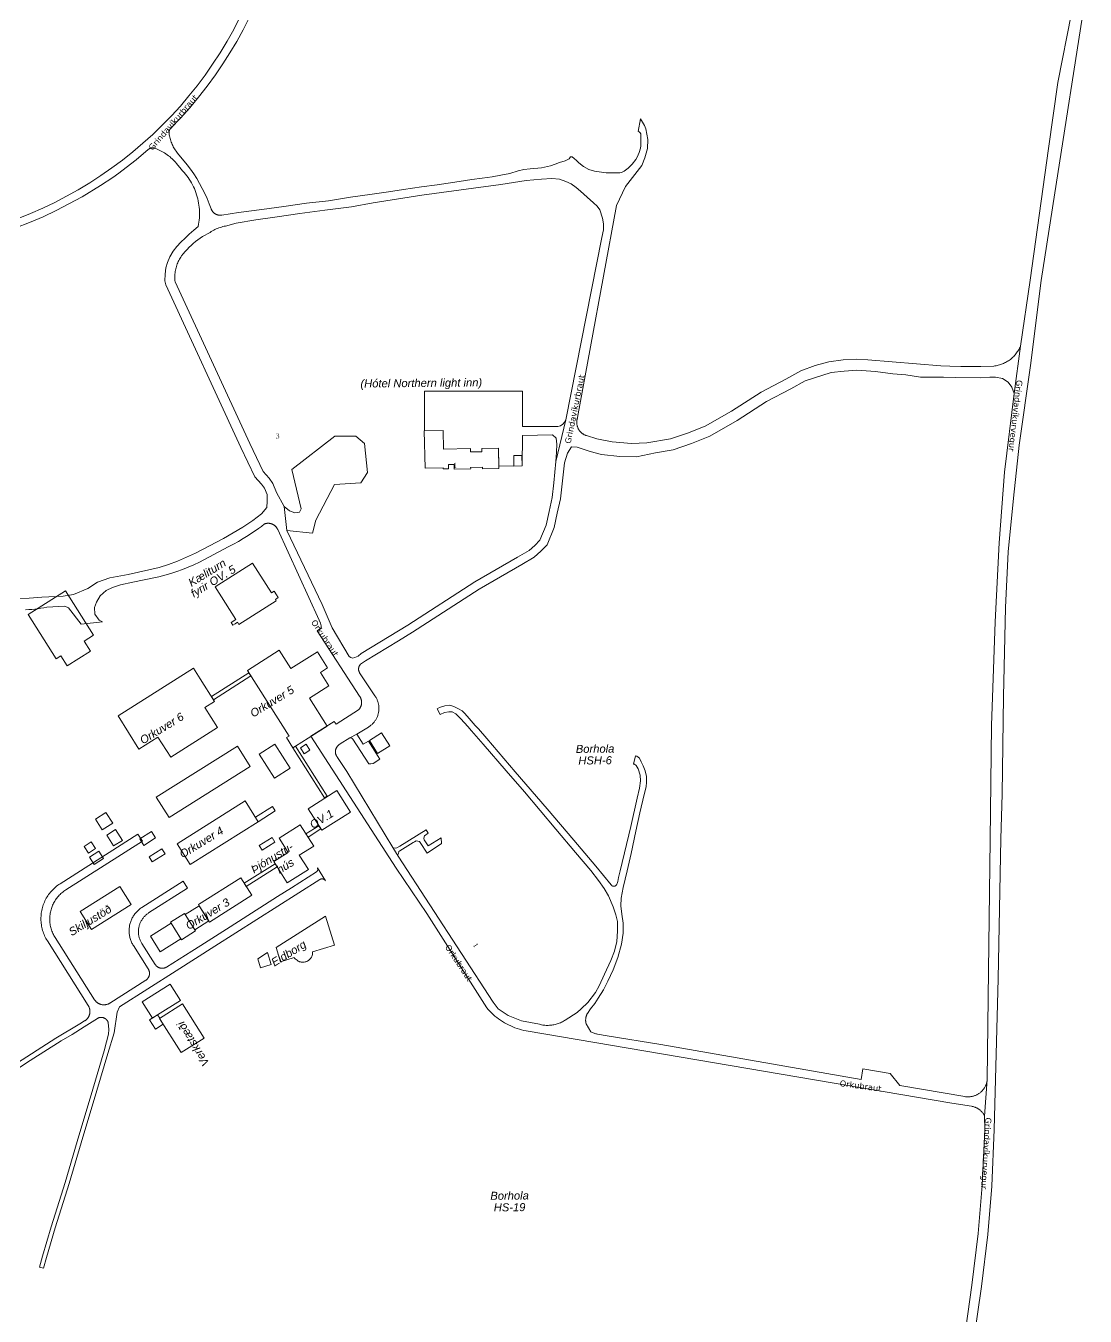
# Model space of a CAD drawing. Header units: metres. Extents: x 328903 to 333883, y 373406 to 381110.
# Drawn here: x 331215 to 331983, y 379240 to 380175 of the extents above; entities that cross this region are included whole.
import ezdxf

# ---------------------------------------------------------------- set-up
doc = ezdxf.new("R2010")
doc.units = ezdxf.units.M
doc.header["$MEASUREMENT"] = 0
for name, color, linetype in [('Byggingar', 7, 'Continuous'), ('Bílastæði', 7, 'Continuous'), ('Götuheiti', 7, 'Continuous'), ('Götur', 7, 'Continuous'), ('Húsnúmer', 7, 'Continuous'), ('Texti', 7, 'Continuous')]:
    doc.layers.add(name, color=color, linetype=linetype)
doc.styles.get("Standard").update_dxf_attribs({"font": 'arial.ttf'})

msp = doc.modelspace()

# ---------------------------------------------------------------- linework, layer by layer
at = {"layer": 'Byggingar', "color": 17, "linetype": 'Continuous', "lineweight": 0, "ltscale": 3.31832, "true_color": 0x943c39, "flags": 128}
for points in [[(331557.233, 379868.607), (331545.277, 379868.332), (331545.323, 379866.022), (331536.975, 379865.828), (331536.916, 379868.377), (331517.482, 379867.946), (331517.178, 379881.493), (331503.521, 379881.188), (331504.119, 379854.085), (331517.265, 379854.384), (331517.285, 379853.574), (331521.154, 379853.658), (331521.09, 379856.627), (331525.159, 379856.724), (331525.237, 379853.355), (331537.154, 379853.62), (331537.122, 379854.639), (331545.64, 379854.796), (331545.663, 379853.686), (331557.56, 379853.951), (331557.233, 379868.607)], [(331574.294, 379863.271), (331568.295, 379863.203), (331568.38, 379855.644), (331574.37, 379855.702), (331574.294, 379863.271)], [(331396.375, 379762.308), (331396.376, 379762.308), (331394.696, 379764.962), (331392.668, 379763.679), (331379.062, 379785.185), (331351.937, 379768.025), (331366.907, 379744.364), (331363.526, 379742.225), (331364.702, 379740.366), (331366.356, 379741.413), (331366.307, 379741.383), (331368.083, 379742.506), (331369.098, 379740.9), (331396.223, 379758.06), (331395.608, 379759.032), (331397.636, 379760.315), (331396.376, 379762.308), (331396.375, 379762.308)], [(331243.486, 379765.26), (331216.442, 379748.153), (331236.757, 379716.039), (331239.968, 379718.07), (331244.593, 379710.76), (331261.495, 379721.452), (331256.87, 379728.762), (331263.8, 379733.146), (331243.486, 379765.26)], [(331434.376, 379696.345), (331428.204, 379706.105), (331433.442, 379709.418), (331426.065, 379721.081), (331406.714, 379708.84), (331398.317, 379722.113), (331375.332, 379707.574), (331405.467, 379659.934), (331403.718, 379658.829), (331408.328, 379651.54), (331410.188, 379652.716), (331433.062, 379667.186), (331420.265, 379687.418), (331434.376, 379696.345)], [(331319.667, 379644.596), (331353.683, 379666.114), (331344.434, 379680.734), (331351.385, 379685.131), (331341.041, 379701.484), (331336.203, 379709.132), (331281.524, 379674.544), (331296.707, 379650.543), (331310.419, 379659.217), (331319.667, 379644.596)], [(331377.881, 379703.543), (331376.395, 379705.893), (331349.153, 379688.66), (331350.639, 379686.31), (331377.881, 379703.543)], [(331472.537, 379662.259), (331463.73, 379656.72), (331469.606, 379647.366), (331478.423, 379652.906), (331472.537, 379662.259)], [(331377.393, 379638.03), (331368.126, 379652.765), (331309.207, 379615.717), (331318.475, 379600.982), (331377.393, 379638.03)], [(331395.255, 379654.091), (331383.93, 379646.927), (331394.932, 379629.535), (331406.257, 379636.698), (331395.255, 379654.091)], [(331410.188, 379652.716), (331408.328, 379651.54), (331431.241, 379615.318), (331433.101, 379616.494), (331410.188, 379652.716)], [(331417.904, 379654.03), (331413.679, 379651.357), (331416.352, 379647.131), (331420.577, 379649.804), (331417.904, 379654.03)], [(331440.212, 379620.453), (331419.381, 379607.357), (331429.228, 379591.699), (331450.049, 379604.795), (331440.212, 379620.453)], [(331440.212, 379620.453), (331419.381, 379607.357), (331429.228, 379591.699), (331450.049, 379604.795), (331440.212, 379620.453)], [(331272.753, 379604.646), (331265.148, 379599.836), (331270.066, 379592.061), (331277.671, 379596.872), (331272.753, 379604.646)], [(331324.341, 379581.879), (331333.822, 379566.817), (331383.209, 379597.867), (331373.738, 379612.939), (331324.341, 379581.879)], [(331383.209, 379597.867), (331373.738, 379612.939), (331324.341, 379581.879), (331333.822, 379566.817), (331383.209, 379597.867)], [(331395.519, 379605.726), (331393.513, 379608.914), (331381.15, 379601.143), (331383.154, 379597.954), (331395.519, 379605.726)], [(331423.328, 379580.282), (331413.643, 379595.682), (331398.233, 379585.997), (331404.781, 379575.582), (331394.366, 379569.044), (331404.061, 379553.634), (331419.46, 379563.319), (331412.912, 379573.734), (331423.328, 379580.282)], [(331284.681, 379584.387), (331279.71, 379592.246), (331273.372, 379588.237), (331278.343, 379580.378), (331284.681, 379584.387)], [(331279.71, 379592.246), (331273.372, 379588.237), (331278.343, 379580.378), (331284.681, 379584.387), (331279.71, 379592.246)], [(331308.781, 379586.151), (331305.799, 379590.898), (331297.25, 379585.521), (331300.234, 379580.775), (331308.781, 379586.151)], [(331395.275, 379583.194), (331393.147, 379586.58), (331383.833, 379580.724), (331385.962, 379577.338), (331395.275, 379583.194)], [(331428.609, 379592.683), (331427.118, 379595.054), (331417.739, 379589.17), (331419.232, 379586.795), (331428.609, 379592.683)], [(331260.192, 379575.23), (331265.214, 379578.396), (331262.138, 379583.275), (331257.078, 379579.903), (331260.192, 379575.23)], [(331262.138, 379583.275), (331257.078, 379579.903), (331260.192, 379575.23), (331265.214, 379578.396), (331262.138, 379583.275)], [(331264.236, 379567.027), (331270.952, 379571.253), (331267.633, 379576.529), (331260.903, 379572.153), (331264.236, 379567.027)], [(331270.952, 379571.253), (331267.633, 379576.529), (331260.903, 379572.153), (331264.236, 379567.027), (331270.952, 379571.253)], [(331303.979, 379572.378), (331306.261, 379568.744), (331315.574, 379574.6), (331313.293, 379578.234), (331303.979, 379572.378)], [(331315.574, 379574.6), (331313.293, 379578.234), (331303.979, 379572.378), (331306.261, 379568.744), (331315.574, 379574.6)], [(331396.816, 379565.149), (331395.329, 379567.512), (331372.982, 379553.461), (331374.468, 379551.095), (331396.816, 379565.149)], [(331290.929, 379538.051), (331282.75, 379550.982), (331254.101, 379532.859), (331262.28, 379519.929), (331290.929, 379538.051)], [(331290.929, 379538.051), (331282.75, 379550.982), (331254.101, 379532.859), (331262.28, 379519.929), (331290.929, 379538.051)], [(331378.554, 379544.595), (331370.61, 379557.234), (331339.81, 379537.875), (331340.35, 379537.021), (331340.348, 379537.02), (331347.17, 379526.169), (331347.799, 379525.179), (331378.554, 379544.595)], [(331330.174, 379530.626), (331330.173, 379530.626), (331329.643, 379531.47), (331319.486, 379525.085), (331319.914, 379524.41), (331319.911, 379524.408), (331327.47, 379512.386), (331337.627, 379518.771), (331330.174, 379530.626)], [(331340.348, 379537.02), (331330.174, 379530.626), (331337.097, 379519.614), (331347.264, 379526.019), (331340.348, 379537.02)], [(331319.911, 379524.408), (331304.931, 379514.99), (331312.059, 379503.641), (331327.045, 379513.062), (331319.911, 379524.408)], [(331431.974, 379529.491), (331396.041, 379506.904), (331399.27, 379496.421), (331409.115, 379499.452), (331409.516, 379499.039), (331409.892, 379498.671), (331410.551, 379498.083), (331411.352, 379497.488), (331411.831, 379497.161), (331412.2, 379496.947), (331412.789, 379496.664), (331413.169, 379496.515), (331413.821, 379496.318), (331414.372, 379496.203), (331414.763, 379496.149), (331415.423, 379496.108), (331416.323, 379496.153), (331417.169, 379496.304), (331417.62, 379496.429), (331418.267, 379496.667), (331419.057, 379497.065), (331419.475, 379497.33), (331420.107, 379497.817), (331420.556, 379498.242), (331421.115, 379498.899), (331421.681, 379499.781), (331422.116, 379500.76), (331422.41, 379501.863), (331422.517, 379502.849), (331422.508, 379503.584), (331438.452, 379508.505), (331431.974, 379529.491)], [(331384.871, 379491.977), (331392.583, 379494.355), (331389.905, 379503.054), (331382.825, 379498.604), (331384.871, 379491.977)], [(331389.905, 379503.054), (331382.825, 379498.604), (331384.871, 379491.977), (331392.583, 379494.355), (331389.905, 379503.054)], [(331326.769, 379468.418), (331319.316, 379480.271), (331299, 379467.493), (331306.453, 379455.649), (331310.215, 379458.014), (331310.215, 379458.014), (331326.769, 379468.418)], [(331328.358, 379465.876), (331311.647, 379455.367), (331327.188, 379430.652), (331343.902, 379441.16), (331328.358, 379465.876)], [(331311.647, 379455.367), (331311.816, 379455.479), (331310.215, 379458.014), (331304.329, 379454.314), (331308.586, 379447.542), (331314.305, 379451.137), (331311.647, 379455.367)]]:
    msp.add_lwpolyline(points, close=True, dxfattribs=at)
at = {"layer": 'Bílastæði', "color": 9, "lineweight": 0, "ltscale": 3.31832, "true_color": 0xbdbdbd, "flags": 128}
msp.add_lwpolyline([(331574.711, 379909.776), (331503.638, 379909.776), (331503.638, 379885.22), (331503.728, 379881.192), (331517.178, 379881.489), (331517.482, 379867.946), (331536.916, 379868.396), (331536.975, 379865.828), (331545.323, 379865.995), (331545.27, 379868.332), (331557.234, 379868.598), (331557.525, 379855.495), (331574.369, 379855.758), (331574.58, 379877.774), (331596.403, 379878.119), (331599.086, 379875.749), (331599.693, 379871.492), (331599.279, 379865.75), (331598.756, 379859.002), (331606.107, 379889.096, -0.2650008), (331600.301, 379884.181), (331574.711, 379884.181), (331574.711, 379909.776)], format="xyb", close=True, dxfattribs=at)
for points in [[(331460.221, 379871.969), (331453.768, 379877.197), (331438.594, 379877.197), (331407.387, 379853.133), (331414.371, 379824.564), (331412.951, 379822.165), (331409.678, 379821.62), (331405.858, 379823.147), (331401.929, 379826.309), (331403.933, 379809.021), (331422.424, 379806.949), (331424.814, 379816.479), (331438.419, 379842.344), (331457.606, 379843.39), (331462.314, 379850.883), (331460.221, 379871.969)], [(331463.054, 379656.302), (331459.197, 379654.061), (331454.623, 379661.404), (331449.473, 379658.713), (331450.334, 379658.767), (331451.086, 379658.552), (331451.764, 379657.753), (331463.253, 379639.958), (331464.719, 379639.958), (331466.349, 379639.984), (331471.351, 379643.193), (331470.03, 379645.251), (331463.054, 379656.302)], [(331497.658, 379583.952), (331498.763, 379583.891), (331500.029, 379583.484), (331500.601, 379582.958), (331505.698, 379575.242), (331516.026, 379582.063), (331515.628, 379586.262), (331506.264, 379580.436), (331503.382, 379584.888), (331503.152, 379585.732), (331503.344, 379586.922), (331503.652, 379587.689), (331506.211, 379589.677), (331504.765, 379592.026), (331485.667, 379580.272), (331483.708, 379579.005), (331482.458, 379578.807), (331481.134, 379578.967), (331480.618, 379579.206), (331484.523, 379572.87), (331484.242, 379573.983), (331484.871, 379575.007), (331484.969, 379576.369), (331485.853, 379576.922), (331495.398, 379582.897), (331496.353, 379583.443), (331497.658, 379583.952)]]:
    msp.add_lwpolyline(points, close=True, dxfattribs=at)
at = {"layer": 'Götur', "color": 8, "lineweight": 0, "ltscale": 3.31832, "true_color": 0x707070, "flags": 128}
for points in [[(331982.589, 380234.329), (331962.814, 380133.553), (331955.979, 380085.742), (331942.618, 379990.265), (331935.683, 379942.586), (331931.063, 379908.08), (331924.182, 379851.196), (331920.192, 379800.064), (331917.364, 379742.83), (331914.619, 379667.666), (331913.706, 379584.89), (331912.514, 379489.928), (331911.604, 379411.104), (331909.666, 379384.694), (331909.865, 379374.879), (331907.943, 379334.348), (331904.971, 379299.628), (331900.508, 379262.052), (331894.534, 379220.642)], [(331369.868, 380180.745), (331365.343, 380171.998), (331360.532, 380163.406), (331355.438, 380154.979), (331350.067, 380146.724), (331344.588, 380138.878), (331338.858, 380131.212), (331332.884, 380123.735), (331326.672, 380116.454), (331320.229, 380109.378), (331313.561, 380102.512), (331306.676, 380095.865), (331299.58, 380089.444), (331292.28, 380083.254), (331284.785, 380077.303), (331277.102, 380071.596), (331269.143, 380066.076), (331261.008, 380060.818), (331252.706, 380055.829), (331244.245, 380051.112), (331235.635, 380046.675), (331226.885, 380042.52), (331218.005, 380038.653), (331209.002, 380035.078)], [(331214.552, 379751.557), (331216.769, 379751.601), (331218.983, 379751.72), (331221.191, 379751.915), (331223.392, 379752.186), (331225.582, 379752.532), (331227.759, 379752.954), (331229.92, 379753.45), (331242.849, 379754.139), (331245.701, 379753.007), (331254.906, 379740.992), (331270.264, 379742.69), (331267.76, 379744.062), (331264.642, 379748.39), (331264.527, 379753.122), (331265.796, 379756.988), (331268.642, 379761.629), (331272.974, 379765.438), (331277.593, 379767.63), (331283.416, 379769.543), (331292.263, 379771.47), (331300.518, 379773.269), (331311.136, 379775.376), (331315.476, 379776.498), (331319.778, 379777.756), (331324.039, 379779.149), (331328.254, 379780.676), (331332.418, 379782.336), (331336.528, 379784.126), (331340.58, 379786.044), (331361.411, 379796.98), (331365.096, 379798.911), (331368.721, 379800.953), (331372.282, 379803.105), (331375.776, 379805.363), (331383.396, 379810.379), (331384.122, 379810.865), (331384.833, 379811.373), (331385.529, 379811.902), (331386.209, 379812.451), (331386.873, 379813.02), (331387.519, 379813.608), (331387.762, 379813.702), (331388.007, 379813.787), (331388.256, 379813.864), (331388.508, 379813.932), (331388.761, 379813.992), (331389.016, 379814.042), (331389.274, 379814.084), (331389.532, 379814.117), (331389.791, 379814.14), (331390.051, 379814.155), (331390.311, 379814.16), (331390.572, 379814.157), (331390.832, 379814.144), (331391.091, 379814.123), (331391.35, 379814.092), (331391.607, 379814.053), (331391.863, 379814.004), (331392.117, 379813.947), (331392.369, 379813.881), (331392.618, 379813.806), (331392.865, 379813.723), (331393.108, 379813.631), (331393.349, 379813.53), (331393.585, 379813.422), (331393.818, 379813.305), (331394.046, 379813.18), (331394.27, 379813.047), (331394.49, 379812.907), (331394.704, 379812.759), (331394.913, 379812.604), (331395.116, 379812.441), (331395.314, 379812.272), (331395.506, 379812.096), (331395.691, 379811.913), (331395.87, 379811.724), (331396.043, 379811.529), (331396.208, 379811.328), (331396.366, 379811.121), (331396.517, 379810.909), (331396.661, 379810.692), (331396.797, 379810.47), (331396.925, 379810.243), (331397.045, 379810.012), (331397.158, 379809.777), (331397.261, 379809.538), (331427.375, 379744.036), (331428.185, 379741.831), (331428.701, 379739.772), (331428.701, 379738.375), (331427.668, 379737.313), (331425.903, 379736.169), (331456.469, 379688.972), (331456.627, 379688.766), (331456.777, 379688.555), (331456.92, 379688.338), (331457.056, 379688.117), (331457.184, 379687.891), (331457.304, 379687.661), (331457.416, 379687.427), (331457.52, 379687.189), (331457.615, 379686.947), (331457.702, 379686.703), (331457.781, 379686.455), (331457.85, 379686.205), (331457.911, 379685.953), (331457.964, 379685.699), (331458.007, 379685.443), (331458.042, 379685.186), (331458.067, 379684.927), (331458.084, 379684.668), (331458.092, 379684.409), (331458.09, 379684.149), (331458.08, 379683.89), (331458.06, 379683.631), (331458.032, 379683.373), (331457.995, 379683.116), (331457.949, 379682.861), (331457.894, 379682.607), (331457.83, 379682.356), (331457.757, 379682.106), (331457.676, 379681.86), (331457.587, 379681.616), (331457.489, 379681.376), (331457.382, 379681.139), (331457.268, 379680.906), (331457.145, 379680.677), (331457.015, 379680.453), (331456.877, 379680.233), (331456.732, 379680.018), (331456.579, 379679.808), (331456.418, 379679.604), (331456.251, 379679.405), (331456.077, 379679.213), (331455.897, 379679.026), (331439.559, 379668.532), (331438.257, 379670.571), (331421.385, 379659.799), (331483.1, 379564.187), (331505.458, 379531.395), (331548.816, 379463.115), (331549.917, 379461.834), (331551.061, 379460.592), (331552.249, 379459.391), (331553.477, 379458.232), (331554.746, 379457.117), (331556.052, 379456.047), (331557.396, 379455.023), (331558.774, 379454.046), (331560.185, 379453.119), (331561.628, 379452.241), (331563.101, 379451.415), (331564.602, 379450.64), (331566.129, 379449.919), (331567.68, 379449.251), (331569.254, 379448.638), (331570.848, 379448.08), (331572.461, 379447.579), (331574.091, 379447.134), (331575.734, 379446.746), (331577.391, 379446.416), (331885.813, 379394.05), (331900.183, 379391.749), (331900.615, 379391.672), (331901.044, 379391.58), (331901.469, 379391.474), (331901.891, 379391.353), (331902.309, 379391.218), (331902.721, 379391.068), (331903.128, 379390.905), (331903.53, 379390.727), (331903.925, 379390.536), (331904.313, 379390.331), (331904.694, 379390.114), (331905.067, 379389.883), (331905.432, 379389.639), (331905.789, 379389.384), (331906.136, 379389.116), (331906.474, 379388.836), (331906.803, 379388.545), (331907.121, 379388.243), (331907.428, 379387.93), (331907.725, 379387.606), (331908.01, 379387.273), (331908.284, 379386.93), (331908.546, 379386.578), (331908.795, 379386.217), (331909.032, 379385.848), (331909.257, 379385.471), (331909.468, 379385.086), (331909.666, 379384.694), (331911.604, 379411.104), (331911.544, 379410.624), (331911.467, 379410.145), (331911.374, 379409.67), (331911.264, 379409.198), (331911.138, 379408.73), (331910.996, 379408.267), (331910.838, 379407.808), (331910.665, 379407.356), (331910.476, 379406.91), (331910.272, 379406.47), (331910.053, 379406.038), (331909.819, 379405.614), (331909.57, 379405.198), (331909.308, 379404.791), (331909.031, 379404.393), (331908.741, 379404.005), (331908.438, 379403.627), (331908.122, 379403.259), (331907.794, 379402.903), (331907.453, 379402.558), (331907.101, 379402.226), (331906.737, 379401.905), (331906.363, 379401.597), (331905.979, 379401.303), (331905.584, 379401.021), (331905.18, 379400.754), (331904.767, 379400.501), (331904.346, 379400.261), (331903.916, 379400.037), (331903.479, 379399.828), (331903.035, 379399.633), (331902.585, 379399.454), (331902.129, 379399.291), (331901.667, 379399.143), (331901.201, 379399.012), (331900.73, 379398.896), (331900.256, 379398.797), (331899.779, 379398.715), (331899.299, 379398.648), (331898.817, 379398.599), (331898.333, 379398.565), (331897.849, 379398.549), (331897.365, 379398.549), (331896.88, 379398.566), (331896.397, 379398.6), (331895.915, 379398.65), (331895.435, 379398.717), (331848.306, 379406.866), (331841.265, 379415.574), (331821.307, 379418.799), (331820.109, 379411.162), (331674.884, 379436.388), (331636.134, 379442.711), (331629.034, 379444.008), (331628.403, 379444.135), (331627.777, 379444.284), (331627.156, 379444.455), (331626.541, 379444.647), (331625.934, 379444.861), (331625.335, 379445.097), (331624.744, 379445.353), (331624.162, 379445.63), (331620.746, 379451.561), (331620.67, 379451.919), (331620.606, 379452.279), (331620.554, 379452.642), (331620.514, 379453.005), (331620.487, 379453.37), (331620.472, 379453.736), (331620.47, 379454.102), (331620.479, 379454.467), (331620.501, 379454.833), (331620.536, 379455.197), (331620.582, 379455.56), (331620.641, 379455.921), (331620.711, 379456.28), (331620.794, 379456.637), (331620.889, 379456.99), (331620.996, 379457.34), (331621.114, 379457.686), (331621.244, 379458.028), (331621.385, 379458.366), (331621.538, 379458.698), (331621.702, 379459.026), (331624.011, 379462.309), (331627.022, 379466.149), (331629.579, 379470.044), (331633.358, 379476.229), (331636.549, 379482.444), (331640.358, 379490.505), (331643.768, 379499.609), (331646.539, 379509.143), (331647.68, 379517.191), (331647.581, 379524.369), (331646.679, 379530.817), (331646.082, 379536.89), (331646.253, 379542.59), (331647.757, 379550.235), (331650.535, 379562.285), (331653.421, 379575.005), (331656.836, 379591.067), (331659.789, 379604.31), (331662.892, 379617.649), (331664.375, 379623.184), (331664.675, 379626.663), (331664.678, 379630.718), (331663.611, 379634.691), (331662.15, 379638.369), (331660.782, 379641.355), (331659.418, 379643.908), (331657.541, 379645.396), (331656.699, 379645.677), (331655.238, 379639.712), (331655.954, 379639.697), (331657.086, 379638.716), (331658.577, 379636.313), (331660.105, 379631.764), (331660.315, 379627.633), (331659.552, 379622.294), (331657.9, 379614.997), (331653.129, 379594.501), (331645.446, 379562.386), (331644.229, 379557.426), (331643.705, 379554.616), (331643.436, 379553.237), (331643.096, 379552.586), (331643.052, 379552.504), (331643.004, 379552.424), (331642.955, 379552.345), (331642.902, 379552.269), (331642.847, 379552.194), (331642.79, 379552.12), (331642.73, 379552.049), (331642.668, 379551.98), (331642.603, 379551.913), (331642.536, 379551.849), (331642.467, 379551.786), (331642.396, 379551.726), (331642.323, 379551.668), (331642.248, 379551.613), (331642.172, 379551.561), (331642.093, 379551.511), (331642.013, 379551.463), (331641.932, 379551.419), (331641.849, 379551.377), (331641.764, 379551.338), (331641.678, 379551.302), (331641.592, 379551.269), (331641.504, 379551.238), (331641.415, 379551.211), (331641.325, 379551.187), (331641.257, 379551.171), (331641.188, 379551.157), (331641.118, 379551.146), (331641.048, 379551.137), (331640.978, 379551.13), (331640.908, 379551.126), (331640.838, 379551.124), (331640.768, 379551.125), (331640.697, 379551.128), (331640.627, 379551.134), (331640.557, 379551.141), (331640.488, 379551.152), (331640.419, 379551.164), (331640.35, 379551.179), (331640.282, 379551.196), (331640.214, 379551.216), (331640.147, 379551.238), (331640.081, 379551.262), (331640.016, 379551.288), (331639.952, 379551.317), (331639.889, 379551.348), (331639.827, 379551.381), (331639.766, 379551.416), (331639.706, 379551.453), (331639.648, 379551.492), (331639.591, 379551.533), (331639.535, 379551.576), (331639.481, 379551.621), (331639.428, 379551.668), (331639.377, 379551.716), (331639.328, 379551.766), (331639.281, 379551.818), (331639.235, 379551.872), (331639.191, 379551.927), (331639.149, 379551.983), (331639.109, 379552.041), (331639.071, 379552.1), (331639.035, 379552.161), (331639.001, 379552.222), (331633.472, 379559.046), (331627.948, 379565.646), (331612.002, 379584.468), (331592.65, 379607.161), (331569.444, 379633.996), (331548.866, 379658.155), (331542.866, 379665.174), (331540.319, 379667.644), (331536.063, 379672.755), (331532.855, 379676.378), (331530.958, 379678.166), (331528.354, 379679.826), (331524.953, 379681.356), (331522.038, 379682.336), (331518.371, 379681.887), (331514.529, 379680.671), (331512.804, 379679.72), (331515.131, 379675.639), (331518.107, 379676.994), (331521.202, 379677.503), (331523.716, 379677.451), (331526.385, 379675.975), (331529.981, 379672.37), (331535.049, 379666.871), (331537.729, 379663.747), (331546.242, 379654.115), (331562.779, 379634.861), (331576.057, 379619.469), (331587.549, 379606.163), (331598.782, 379592.631), (331613.236, 379575.671), (331624.236, 379562.523), (331629.881, 379555.229), (331633.949, 379549.539), (331637.015, 379544.136), (331640.346, 379536.238), (331642.267, 379530.527), (331643.516, 379525.726), (331643.639, 379518.682), (331643.038, 379511.21), (331641.356, 379504.242), (331638.735, 379497.272), (331634.044, 379487.474), (331630.278, 379479.116), (331627.628, 379474.139), (331622.009, 379467.042), (331617.179, 379462.226), (331614.209, 379459.806), (331605.734, 379454.221), (331605.043, 379453.783), (331604.337, 379453.369), (331603.617, 379452.98), (331602.884, 379452.617), (331602.138, 379452.279), (331601.382, 379451.968), (331600.614, 379451.683), (331599.838, 379451.426), (331599.053, 379451.195), (331598.26, 379450.993), (331597.46, 379450.818), (331596.655, 379450.671), (331595.846, 379450.553), (331595.033, 379450.462), (331594.217, 379450.401), (331593.399, 379450.368), (331592.581, 379450.364), (331591.763, 379450.388), (331590.946, 379450.441), (331590.132, 379450.522), (331589.321, 379450.632), (331588.515, 379450.77), (331587.714, 379450.936), (331586.919, 379451.13), (331573.855, 379453.65), (331564.425, 379457.483), (331557.165, 379462.265), (331553.369, 379467.137), (331484.523, 379572.87), (331480.618, 379579.206), (331447.275, 379634.261), (331440.651, 379644.401), (331440.509, 379644.572), (331440.373, 379644.748), (331440.243, 379644.928), (331440.12, 379645.112), (331440.003, 379645.301), (331439.893, 379645.494), (331439.789, 379645.691), (331439.692, 379645.89), (331439.602, 379646.094), (331439.52, 379646.3), (331439.444, 379646.509), (331439.376, 379646.72), (331439.315, 379646.934), (331439.261, 379647.149), (331439.215, 379647.366), (331439.177, 379647.585), (331439.146, 379647.805), (331439.123, 379648.026), (331439.107, 379648.248), (331439.099, 379648.47), (331439.099, 379648.692), (331439.107, 379648.914), (331439.122, 379649.135), (331439.145, 379649.356), (331439.175, 379649.576), (331439.213, 379649.795), (331439.259, 379650.013), (331439.312, 379650.228), (331439.372, 379650.442), (331439.44, 379650.653), (331439.515, 379650.863), (331439.597, 379651.069), (331439.687, 379651.272), (331439.783, 379651.472), (331439.886, 379651.669), (331439.996, 379651.862), (331440.113, 379652.051), (331440.236, 379652.236), (331440.365, 379652.416), (331440.501, 379652.592), (331440.643, 379652.764), (331440.79, 379652.93), (331440.943, 379653.091), (331441.102, 379653.246), (331441.265, 379653.396), (331441.434, 379653.54), (331441.608, 379653.679), (331441.787, 379653.811), (331441.97, 379653.937), (331442.157, 379654.056), (331442.348, 379654.169), (331442.543, 379654.276), (331449.473, 379658.713), (331454.623, 379661.404), (331463.02, 379666.508), (331463.479, 379666.797), (331463.927, 379667.102), (331464.364, 379667.423), (331464.79, 379667.758), (331465.205, 379668.107), (331465.607, 379668.471), (331465.996, 379668.848), (331466.372, 379669.238), (331466.735, 379669.641), (331467.083, 379670.057), (331467.417, 379670.484), (331467.737, 379670.922), (331468.04, 379671.371), (331468.329, 379671.83), (331468.601, 379672.298), (331468.857, 379672.776), (331469.097, 379673.263), (331469.319, 379673.757), (331469.525, 379674.258), (331469.713, 379674.767), (331469.884, 379675.281), (331470.037, 379675.801), (331470.172, 379676.327), (331470.288, 379676.856), (331470.387, 379677.389), (331470.467, 379677.925), (331470.529, 379678.464), (331470.572, 379679.004), (331470.596, 379679.546), (331470.602, 379680.088), (331470.59, 379680.63), (331470.558, 379681.171), (331470.508, 379681.711), (331470.44, 379682.248), (331470.353, 379682.784), (331470.248, 379683.315), (331470.125, 379683.843), (331469.983, 379684.367), (331469.824, 379684.885), (331469.647, 379685.397), (331469.452, 379685.903), (331469.24, 379686.402), (331469.012, 379686.894), (331468.766, 379687.377), (331468.504, 379687.851), (331468.226, 379688.317), (331467.932, 379688.772), (331467.622, 379689.217), (331456.663, 379705.87), (331456.572, 379706.014), (331456.486, 379706.161), (331456.405, 379706.311), (331456.33, 379706.464), (331456.259, 379706.619), (331456.195, 379706.777), (331456.135, 379706.936), (331456.082, 379707.098), (331456.033, 379707.261), (331455.991, 379707.426), (331455.955, 379707.593), (331455.924, 379707.76), (331455.899, 379707.929), (331455.88, 379708.098), (331455.867, 379708.268), (331455.86, 379708.438), (331455.859, 379708.609), (331455.863, 379708.779), (331455.874, 379708.949), (331455.89, 379709.118), (331455.913, 379709.287), (331455.941, 379709.455), (331455.975, 379709.622), (331456.015, 379709.788), (331456.061, 379709.952), (331456.112, 379710.114), (331456.169, 379710.275), (331456.232, 379710.433), (331456.3, 379710.589), (331456.373, 379710.743), (331456.452, 379710.894), (331456.536, 379711.042), (331456.625, 379711.188), (331456.719, 379711.33), (331456.818, 379711.468), (331456.922, 379711.603), (331457.03, 379711.735), (331457.143, 379711.862), (331457.261, 379711.986), (331460.847, 379714.566), (331484.697, 379729.014), (331494.855, 379735.168), (331543.253, 379766.496), (331574.144, 379784.363), (331583.156, 379789.576), (331587.9, 379793.842), (331592.485, 379798.581), (331597.543, 379811.005), (331599.914, 379821.431), (331602.128, 379831.857), (331603.393, 379842.757), (331605.118, 379857.845), (331607.272, 379864.946), (331610.263, 379869.427), (331614.426, 379869.321), (331623.708, 379866.229), (331632.031, 379863.99), (331645.305, 379862.476), (331657.362, 379862.263), (331671.17, 379865.305), (331683.875, 379867.444), (331697.181, 379872.003), (331710.513, 379877.28), (331730.247, 379888.553), (331751.65, 379902.272), (331769.304, 379911.636), (331779.7, 379917.339), (331798.356, 379923.28), (331807.805, 379924.483), (331817.034, 379924.997), (331830.58, 379924.055), (331843.089, 379922.357), (331852.642, 379921.672), (331863.262, 379919.972), (331879.808, 379920.099), (331888.343, 379919.828), (331906.854, 379919.635), (331913.486, 379919.93), (331917.648, 379920.115), (331922.74, 379918.942), (331926.84, 379916.514), (331929.441, 379912.799), (331931.063, 379908.08), (331935.683, 379942.586), (331935.361, 379941.833), (331935.013, 379941.092), (331934.64, 379940.364), (331934.241, 379939.649), (331933.818, 379938.948), (331933.371, 379938.262), (331932.9, 379937.593), (331932.406, 379936.94), (331931.89, 379936.305), (331931.351, 379935.688), (331930.792, 379935.09), (331930.212, 379934.512), (331929.613, 379933.955), (331928.994, 379933.418), (331928.357, 379932.904), (331927.703, 379932.412), (331927.032, 379931.943), (331926.345, 379931.498), (331925.643, 379931.077), (331924.927, 379930.681), (331924.197, 379930.31), (331923.455, 379929.964), (331922.701, 379929.645), (331921.937, 379929.352), (331921.163, 379929.085), (331920.38, 379928.846), (331919.589, 379928.634), (331918.791, 379928.45), (331917.988, 379928.294), (331917.179, 379928.166), (331916.367, 379928.066), (331906.829, 379927.642), (331892.436, 379927.722), (331884.54, 379927.932), (331877.969, 379928.172), (331825.099, 379932.455), (331817.089, 379933.013), (331807.077, 379932.455), (331796.776, 379931.144), (331786.859, 379928.398), (331776.408, 379924.658), (331765.505, 379918.677), (331747.61, 379909.185), (331726.102, 379895.398), (331707.04, 379884.509), (331694.411, 379879.51), (331681.901, 379875.225), (331664.822, 379872.349), (331653.658, 379872.03), (331639.776, 379873.049), (331628.59, 379875.33), (331621.047, 379877.688), (331620.72, 379877.797), (331620.396, 379877.917), (331620.076, 379878.048), (331619.761, 379878.19), (331619.452, 379878.343), (331619.147, 379878.506), (331618.849, 379878.68), (331618.557, 379878.864), (331618.271, 379879.058), (331617.992, 379879.262), (331617.721, 379879.475), (331617.456, 379879.697), (331617.2, 379879.929), (331616.952, 379880.169), (331616.712, 379880.417), (331616.481, 379880.674), (331616.259, 379880.938), (331616.046, 379881.21), (331615.843, 379881.49), (331615.649, 379881.776), (331615.466, 379882.068), (331615.292, 379882.367), (331615.129, 379882.671), (331614.977, 379882.981), (331614.835, 379883.296), (331614.705, 379883.616), (331614.585, 379883.94), (331614.477, 379884.268), (331614.38, 379884.599), (331614.295, 379884.934), (331614.221, 379885.271), (331614.159, 379885.611), (331614.108, 379885.953), (331614.07, 379886.296), (331614.043, 379886.64), (331614.028, 379886.985), (331614.025, 379887.33), (331614.034, 379887.676), (331614.055, 379888.02), (331614.088, 379888.364), (331614.132, 379888.707), (331614.189, 379889.047), (331614.257, 379889.386), (331614.337, 379889.722), (331614.428, 379890.055), (331614.531, 379890.385), (331614.645, 379890.711), (331642.814, 380044.281), (331649.327, 380058.243), (331661.14, 380073.435), (331663.258, 380078.837), (331665.289, 380085.702), (331665.52, 380092.255), (331664.177, 380099.891), (331663.194, 380102.461), (331660.305, 380107.173), (331658.613, 380098.045), (331659.351, 380097.856), (331660.055, 380097.131), (331660.413, 380096.287), (331660.43, 380094.78), (331660.532, 380091.1), (331660.483, 380087.656), (331660.291, 380086.004), (331659.359, 380082.734), (331657.778, 380079.339), (331656.771, 380077.762), (331654.116, 380074.408), (331651.384, 380071.557), (331648.289, 380069.172), (331646.384, 380068.227), (331645.368, 380068.07), (331642.49, 380068.112), (331639.131, 380068.129), (331635.277, 380068.055), (331626.84, 380069.269), (331622.846, 380070.36), (331618.908, 380072.556), (331615.594, 380075.21), (331613.766, 380076.913), (331612.118, 380078.425), (331610.596, 380079.623), (331609.421, 380079.744), (331608.533, 380078.1), (331605.679, 380076.673), (331601.632, 380075.452), (331598.388, 380074.447), (331595.028, 380073.138), (331588.439, 380071.784), (331580.374, 380070.843), (331575.742, 380070.475), (331571.525, 380069.581), (331565.458, 380067.583), (331559.02, 380066.345), (331552.693, 380065.189), (331545.517, 380064.156), (331538.048, 380063.115), (331528.744, 380061.88), (331512.891, 380059.426), (331501.543, 380057.942), (331488.525, 380055.967), (331477.621, 380054.223), (331465.77, 380052.588), (331449.915, 380050.362), (331434.119, 380047.772), (331418.023, 380045.973), (331401.724, 380043.689), (331385.849, 380041.451), (331368.901, 380039.268), (331356.673, 380037.395), (331356.435, 380037.363), (331356.195, 380037.339), (331355.955, 380037.323), (331355.715, 380037.315), (331355.474, 380037.316), (331355.234, 380037.325), (331354.994, 380037.342), (331354.755, 380037.368), (331354.517, 380037.401), (331354.28, 380037.443), (331354.044, 380037.493), (331353.811, 380037.551), (331353.58, 380037.617), (331353.351, 380037.691), (331353.124, 380037.772), (331352.901, 380037.862), (331352.681, 380037.959), (331352.464, 380038.063), (331352.251, 380038.175), (331352.042, 380038.294), (331351.838, 380038.421), (331351.637, 380038.554), (331351.442, 380038.694), (331351.251, 380038.841), (331351.065, 380038.994), (331350.885, 380039.153), (331350.711, 380039.319), (331350.542, 380039.49), (331350.379, 380039.667), (331350.223, 380039.85), (331350.072, 380040.038), (331349.929, 380040.231), (331349.792, 380040.428), (331349.662, 380040.631), (331349.539, 380040.837), (331349.423, 380041.048), (331349.314, 380041.263), (331349.213, 380041.481), (331349.119, 380041.703), (331349.034, 380041.928), (331347.586, 380045.722), (331346.013, 380049.467), (331344.318, 380053.157), (331342.501, 380056.79), (331340.565, 380060.36), (331338.512, 380063.865), (331336.344, 380067.299), (331334.064, 380070.66), (331331.673, 380073.944), (331324.668, 380082.421), (331324.093, 380083.141), (331323.541, 380083.88), (331323.015, 380084.638), (331322.515, 380085.412), (331322.04, 380086.202), (331321.592, 380087.008), (331321.172, 380087.828), (331320.778, 380088.662), (331320.413, 380089.509), (331320.076, 380090.367), (331319.768, 380091.236), (331319.489, 380092.115), (331319.24, 380093.002), (331319.02, 380093.898), (331318.83, 380094.8), (331318.671, 380095.708), (331318.541, 380096.621), (331318.524, 380096.781), (331318.512, 380096.941), (331318.506, 380097.102), (331318.506, 380097.263), (331318.511, 380097.424), (331318.522, 380097.585), (331318.538, 380097.745), (331318.56, 380097.905), (331318.587, 380098.064), (331318.62, 380098.222), (331318.658, 380098.378), (331318.701, 380098.533), (331318.75, 380098.687), (331318.805, 380098.838), (331318.864, 380098.988), (331318.929, 380099.135), (331318.998, 380099.281), (331319.073, 380099.423), (331319.152, 380099.564), (331319.237, 380099.701), (331319.326, 380099.835), (331319.419, 380099.966), (331319.517, 380100.094), (331319.62, 380100.218), (331319.726, 380100.339), (331319.837, 380100.456), (331326.765, 380107.748), (331333.457, 380115.258), (331339.906, 380122.977), (331346.105, 380130.899), (331352.048, 380139.014), (331357.476, 380146.953), (331362.642, 380155.065), (331367.54, 380163.341), (331372.165, 380171.773), (331376.513, 380180.351)], [(331901.422, 379219.359), (331907.448, 379261.139), (331911.935, 379298.917), (331914.928, 379333.883), (331916.508, 379374.801), (331919.432, 379484.159), (331921.494, 379585.459), (331922.435, 379617.993), (331923.46, 379688.614), (331924.824, 379753.046), (331926.834, 379793.419), (331930.609, 379832.351), (331934.787, 379870.637), (331942.86, 379928.55), (331950.66, 379990.006), (331962.877, 380069.012), (331980.128, 380178.762)], [(331195.64, 379410.453), (331217.898, 379424.866), (331240.263, 379439.146), (331248.24, 379443.86), (331256.935, 379449.396), (331266.523, 379455.359), (331266.681, 379455.454), (331266.843, 379455.543), (331267.007, 379455.626), (331267.175, 379455.704), (331267.345, 379455.776), (331267.517, 379455.841), (331267.692, 379455.901), (331267.868, 379455.955), (331268.046, 379456.002), (331268.226, 379456.044), (331268.407, 379456.079), (331268.59, 379456.107), (331268.773, 379456.13), (331268.957, 379456.146), (331269.141, 379456.155), (331269.325, 379456.158), (331269.51, 379456.155), (331269.694, 379456.145), (331269.878, 379456.129), (331270.061, 379456.106), (331270.243, 379456.078), (331270.424, 379456.042), (331270.604, 379456.001), (331270.782, 379455.953), (331270.959, 379455.899), (331271.133, 379455.839), (331271.306, 379455.773), (331271.475, 379455.701), (331271.643, 379455.623), (331271.807, 379455.54), (331271.969, 379455.45), (331272.127, 379455.355), (331272.282, 379455.255), (331272.433, 379455.149), (331272.58, 379455.038), (331272.724, 379454.922), (331272.863, 379454.802), (331272.998, 379454.676), (331273.129, 379454.546), (331273.255, 379454.411), (331273.376, 379454.272), (331273.493, 379454.129), (331273.604, 379453.981), (331273.71, 379453.831), (331273.811, 379453.676), (331273.906, 379453.518), (331273.996, 379453.357), (331274.08, 379453.193), (331274.159, 379453.026), (331274.231, 379452.856), (331274.298, 379452.684), (331274.358, 379452.51), (331274.727, 379447.3), (331274.665, 379443.878), (331273.059, 379438.495), (331271.515, 379431.834), (331263.345, 379404.028), (331251.899, 379366.116), (331243.168, 379336.556), (331233.124, 379304.434), (331226.845, 379283.023), (331224.648, 379275.202), (331227.536, 379274.391), (331229.729, 379282.195), (331235.995, 379303.564), (331246.038, 379335.684), (331254.773, 379365.257), (331266.221, 379403.172), (331274.109, 379430.019), (331278.652, 379445.01), (331280.836, 379460.013), (331282.529, 379463.817), (331323.744, 379489.989), (331351.777, 379507.79), (331427.745, 379556.031), (331427.834, 379556.085), (331427.926, 379556.137), (331428.019, 379556.185), (331428.113, 379556.23), (331428.209, 379556.272), (331428.307, 379556.31), (331428.405, 379556.345), (331428.505, 379556.376), (331428.606, 379556.404), (331428.708, 379556.428), (331428.811, 379556.449), (331428.914, 379556.466), (331429.018, 379556.479), (331429.122, 379556.489), (331429.227, 379556.496), (331429.331, 379556.498), (331429.436, 379556.497), (331429.541, 379556.492), (331429.645, 379556.484), (331429.749, 379556.472), (331429.853, 379556.456), (331429.955, 379556.437), (331430.058, 379556.414), (331430.159, 379556.388), (331430.259, 379556.358), (331430.359, 379556.325), (331430.457, 379556.288), (331430.553, 379556.248), (331430.648, 379556.204), (331430.742, 379556.157), (331430.834, 379556.107), (331430.924, 379556.054), (331431.012, 379555.998), (331431.099, 379555.938), (331431.183, 379555.876), (331431.265, 379555.81), (331431.344, 379555.742), (331431.421, 379555.671), (331431.496, 379555.598), (331431.568, 379555.522), (331431.637, 379555.443), (331431.703, 379555.362), (331431.767, 379555.279), (331431.828, 379555.194), (331431.885, 379555.107), (331425.991, 379564.392), (331426.027, 379564.333), (331426.062, 379564.272), (331426.094, 379564.21), (331426.124, 379564.147), (331426.151, 379564.083), (331426.177, 379564.018), (331426.2, 379563.952), (331426.221, 379563.885), (331426.239, 379563.818), (331426.256, 379563.75), (331426.269, 379563.682), (331426.281, 379563.613), (331426.29, 379563.544), (331426.296, 379563.474), (331426.3, 379563.405), (331426.302, 379563.335), (331426.301, 379563.265), (331426.298, 379563.195), (331426.293, 379563.126), (331426.285, 379563.056), (331426.274, 379562.987), (331426.261, 379562.919), (331426.246, 379562.851), (331426.229, 379562.783), (331426.209, 379562.716), (331426.186, 379562.65), (331426.162, 379562.585), (331426.135, 379562.52), (331426.106, 379562.457), (331426.075, 379562.394), (331426.041, 379562.333), (331426.006, 379562.273), (331425.968, 379562.214), (331425.929, 379562.157), (331425.887, 379562.101), (331425.844, 379562.046), (331425.798, 379561.993), (331425.751, 379561.942), (331425.702, 379561.892), (331425.651, 379561.844), (331425.599, 379561.798), (331425.545, 379561.754), (331425.49, 379561.711), (331425.433, 379561.671), (331425.374, 379561.632), (331407.194, 379550.088), (331397.065, 379543.656), (331362.827, 379521.868), (331341.429, 379508.28), (331334.929, 379504.153), (331316.738, 379492.647), (331316.559, 379492.539), (331316.376, 379492.436), (331316.19, 379492.34), (331316.001, 379492.251), (331315.809, 379492.168), (331315.614, 379492.091), (331315.416, 379492.022), (331315.217, 379491.96), (331315.015, 379491.904), (331314.811, 379491.856), (331314.606, 379491.815), (331314.399, 379491.781), (331314.192, 379491.754), (331313.983, 379491.734), (331313.774, 379491.722), (331313.565, 379491.717), (331313.356, 379491.719), (331313.147, 379491.729), (331312.938, 379491.745), (331312.73, 379491.769), (331312.523, 379491.801), (331312.318, 379491.839), (331312.113, 379491.885), (331311.911, 379491.937), (331311.71, 379491.997), (331311.512, 379492.064), (331311.316, 379492.137), (331311.122, 379492.218), (331310.932, 379492.304), (331310.745, 379492.398), (331310.561, 379492.498), (331310.381, 379492.604), (331310.204, 379492.717), (331310.032, 379492.836), (331309.863, 379492.96), (331309.7, 379493.091), (331309.541, 379493.227), (331309.386, 379493.368), (331309.237, 379493.515), (331309.093, 379493.667), (331308.954, 379493.823), (331308.821, 379493.985), (331308.694, 379494.151), (331308.572, 379494.321), (331308.456, 379494.496), (331298.781, 379509.732), (331298.49, 379510.209), (331298.216, 379510.695), (331297.959, 379511.191), (331297.719, 379511.695), (331297.497, 379512.208), (331297.294, 379512.728), (331297.108, 379513.254), (331296.941, 379513.787), (331296.792, 379514.325), (331296.663, 379514.869), (331296.552, 379515.416), (331296.461, 379515.967), (331296.389, 379516.521), (331296.336, 379517.077), (331296.303, 379517.634), (331296.289, 379518.192), (331296.295, 379518.751), (331296.32, 379519.308), (331296.365, 379519.865), (331296.429, 379520.42), (331296.512, 379520.972), (331296.615, 379521.521), (331296.736, 379522.066), (331296.877, 379522.606), (331297.036, 379523.141), (331297.214, 379523.671), (331297.411, 379524.194), (331297.625, 379524.709), (331297.857, 379525.217), (331298.107, 379525.716), (331298.374, 379526.207), (331298.658, 379526.687), (331298.959, 379527.158), (331299.276, 379527.618), (331299.609, 379528.066), (331299.957, 379528.503), (331300.32, 379528.927), (331300.698, 379529.338), (331301.09, 379529.736), (331301.496, 379530.119), (331301.915, 379530.489), (331302.346, 379530.843), (331302.79, 379531.183), (331303.245, 379531.506), (331303.711, 379531.814), (331331.894, 379549.71), (331328.678, 379554.775), (331298.806, 379535.807), (331298.223, 379535.422), (331297.655, 379535.018), (331297.1, 379534.594), (331296.561, 379534.151), (331296.037, 379533.689), (331295.53, 379533.209), (331295.04, 379532.712), (331294.568, 379532.198), (331294.114, 379531.668), (331293.678, 379531.122), (331293.262, 379530.562), (331292.866, 379529.987), (331292.49, 379529.399), (331292.135, 379528.798), (331291.801, 379528.185), (331291.489, 379527.561), (331291.198, 379526.926), (331290.93, 379526.281), (331290.685, 379525.628), (331290.462, 379524.966), (331290.263, 379524.297), (331290.087, 379523.622), (331289.935, 379522.94), (331289.807, 379522.254), (331289.703, 379521.564), (331289.623, 379520.87), (331289.567, 379520.175), (331289.536, 379519.477), (331289.529, 379518.779), (331289.546, 379518.081), (331289.587, 379517.385), (331289.653, 379516.69), (331289.743, 379515.997), (331289.858, 379515.309), (331289.996, 379514.625), (331290.158, 379513.946), (331290.343, 379513.273), (331290.552, 379512.607), (331290.784, 379511.948), (331291.039, 379511.298), (331291.317, 379510.658), (331291.616, 379510.027), (331291.938, 379509.408), (331292.281, 379508.8), (331292.644, 379508.204), (331303.392, 379491.279), (331303.501, 379491.101), (331303.604, 379490.918), (331303.7, 379490.732), (331303.79, 379490.543), (331303.873, 379490.351), (331303.949, 379490.156), (331304.019, 379489.959), (331304.082, 379489.759), (331304.137, 379489.557), (331304.186, 379489.353), (331304.227, 379489.148), (331304.262, 379488.941), (331304.289, 379488.734), (331304.309, 379488.525), (331304.321, 379488.316), (331304.326, 379488.107), (331304.324, 379487.898), (331304.315, 379487.688), (331304.298, 379487.48), (331304.274, 379487.272), (331304.243, 379487.065), (331304.204, 379486.859), (331304.159, 379486.654), (331304.106, 379486.452), (331304.046, 379486.251), (331303.979, 379486.052), (331303.906, 379485.856), (331303.825, 379485.663), (331303.738, 379485.473), (331303.645, 379485.285), (331303.544, 379485.102), (331303.438, 379484.921), (331303.325, 379484.745), (331303.206, 379484.572), (331303.081, 379484.404), (331302.951, 379484.241), (331302.815, 379484.081), (331302.673, 379483.927), (331302.526, 379483.778), (331302.374, 379483.634), (331302.217, 379483.496), (331302.055, 379483.363), (331301.889, 379483.235), (331301.718, 379483.114), (331301.543, 379482.999), (331275.533, 379466.483), (331275.295, 379466.337), (331275.052, 379466.2), (331274.804, 379466.072), (331274.552, 379465.952), (331274.296, 379465.841), (331274.036, 379465.739), (331273.772, 379465.646), (331273.506, 379465.563), (331273.237, 379465.488), (331272.965, 379465.424), (331272.692, 379465.368), (331272.416, 379465.323), (331272.139, 379465.287), (331271.861, 379465.26), (331271.583, 379465.244), (331271.304, 379465.237), (331271.024, 379465.24), (331270.745, 379465.252), (331270.467, 379465.274), (331270.19, 379465.306), (331269.914, 379465.348), (331269.639, 379465.399), (331269.367, 379465.46), (331269.097, 379465.531), (331268.829, 379465.61), (331268.564, 379465.699), (331268.303, 379465.797), (331268.045, 379465.905), (331267.791, 379466.021), (331267.542, 379466.146), (331267.296, 379466.279), (331267.056, 379466.421), (331266.821, 379466.572), (331266.591, 379466.73), (331266.367, 379466.897), (331266.148, 379467.071), (331265.936, 379467.252), (331265.731, 379467.441), (331265.532, 379467.637), (331265.34, 379467.84), (331265.155, 379468.049), (331264.978, 379468.265), (331264.808, 379468.487), (331264.647, 379468.714), (331264.493, 379468.947), (331235.895, 379513.98), (331235.441, 379514.725), (331235.012, 379515.485), (331234.61, 379516.259), (331234.236, 379517.048), (331233.889, 379517.848), (331233.57, 379518.661), (331233.28, 379519.484), (331233.019, 379520.316), (331232.787, 379521.157), (331232.585, 379522.006), (331232.412, 379522.861), (331232.269, 379523.722), (331232.157, 379524.587), (331232.074, 379525.456), (331232.022, 379526.327), (331232.001, 379527.199), (331232.01, 379528.072), (331232.049, 379528.944), (331232.119, 379529.813), (331232.219, 379530.68), (331232.349, 379531.543), (331232.509, 379532.401), (331232.699, 379533.252), (331232.919, 379534.097), (331233.168, 379534.933), (331233.446, 379535.76), (331233.753, 379536.577), (331234.088, 379537.383), (331234.451, 379538.176), (331234.842, 379538.956), (331235.259, 379539.723), (331235.703, 379540.474), (331236.173, 379541.209), (331236.668, 379541.927), (331237.188, 379542.628), (331237.732, 379543.31), (331238.3, 379543.973), (331238.891, 379544.615), (331239.503, 379545.237), (331240.137, 379545.836), (331240.791, 379546.413), (331241.465, 379546.967), (331242.159, 379547.498), (331242.87, 379548.003), (331243.598, 379548.484), (331299.193, 379583.787), (331295.977, 379588.852), (331239.537, 379553.012), (331238.663, 379552.436), (331237.81, 379551.829), (331236.978, 379551.193), (331236.169, 379550.528), (331235.384, 379549.835), (331234.624, 379549.116), (331233.889, 379548.37), (331233.18, 379547.599), (331232.499, 379546.804), (331231.846, 379545.985), (331231.222, 379545.145), (331230.628, 379544.283), (331230.064, 379543.4), (331229.531, 379542.499), (331229.03, 379541.579), (331228.561, 379540.643), (331228.126, 379539.691), (331227.724, 379538.724), (331227.356, 379537.744), (331227.022, 379536.751), (331226.723, 379535.748), (331226.459, 379534.735), (331226.231, 379533.713), (331226.039, 379532.683), (331225.883, 379531.648), (331225.763, 379530.608), (331225.679, 379529.564), (331225.632, 379528.518), (331225.621, 379527.471), (331225.647, 379526.425), (331225.709, 379525.379), (331225.808, 379524.337), (331225.943, 379523.299), (331226.115, 379522.266), (331226.322, 379521.239), (331226.565, 379520.221), (331226.843, 379519.211), (331227.157, 379518.212), (331227.505, 379517.225), (331227.887, 379516.25), (331228.303, 379515.289), (331228.753, 379514.344), (331229.235, 379513.414), (331229.749, 379512.502), (331230.295, 379511.609), (331259.915, 379464.703), (331260.06, 379464.465), (331260.196, 379464.223), (331260.323, 379463.975), (331260.442, 379463.724), (331260.553, 379463.468), (331260.654, 379463.209), (331260.746, 379462.946), (331260.829, 379462.681), (331260.903, 379462.412), (331260.967, 379462.142), (331261.022, 379461.869), (331261.068, 379461.594), (331261.104, 379461.318), (331261.13, 379461.041), (331261.147, 379460.764), (331261.154, 379460.485), (331261.151, 379460.207), (331261.139, 379459.929), (331261.117, 379459.652), (331261.085, 379459.375), (331261.044, 379459.1), (331260.994, 379458.826), (331260.934, 379458.554), (331260.864, 379458.285), (331260.785, 379458.018), (331260.697, 379457.754), (331260.6, 379457.493), (331260.494, 379457.236), (331260.379, 379456.982), (331260.256, 379456.733), (331260.123, 379456.488), (331259.983, 379456.248), (331259.834, 379456.013), (331259.677, 379455.783), (331259.512, 379455.559), (331259.339, 379455.341), (331259.159, 379455.129), (331258.972, 379454.923), (331258.778, 379454.723), (331258.577, 379454.531), (331258.369, 379454.346), (331258.155, 379454.168), (331257.935, 379453.997), (331257.709, 379453.835), (331257.478, 379453.68), (331257.241, 379453.533), (331253.811, 379451.412), (331236.518, 379441.212), (331205.237, 379420.967)]]:
    msp.add_lwpolyline(points, dxfattribs=at)
at = {"layer": 'Götur', "color": 8, "lineweight": 0, "ltscale": 8.779723, "true_color": 0x707070, "flags": 128}
msp.add_lwpolyline([(331207.526, 380028.291), (331217.398, 380032.08), (331227.132, 380036.212), (331236.716, 380040.681), (331255.393, 380050.601), (331268.912, 380058.891), (331277.681, 380064.802), (331281.99, 380067.872), (331290.429, 380074.232), (331294.569, 380077.522), (331303.371, 380084.922), (331303.495, 380085.029), (331303.623, 380085.133), (331303.755, 380085.231), (331303.89, 380085.326), (331304.028, 380085.415), (331304.169, 380085.5), (331304.313, 380085.58), (331304.46, 380085.655), (331304.609, 380085.725), (331304.76, 380085.79), (331304.913, 380085.849), (331305.069, 380085.903), (331305.226, 380085.952), (331305.385, 380085.996), (331305.545, 380086.034), (331305.706, 380086.066), (331305.869, 380086.093), (331306.032, 380086.115), (331306.196, 380086.131), (331306.36, 380086.141), (331306.525, 380086.145), (331306.689, 380086.144), (331306.854, 380086.138), (331307.018, 380086.125), (331307.182, 380086.107), (331307.345, 380086.084), (331307.507, 380086.055), (331307.668, 380086.02), (331307.827, 380085.98), (331307.985, 380085.934), (331308.142, 380085.884), (331308.297, 380085.827), (331309.818, 380085.214), (331311.318, 380084.55), (331312.795, 380083.835), (331314.246, 380083.07), (331315.237, 380082.474), (331316.209, 380081.846), (331317.16, 380081.188), (331318.089, 380080.499), (331318.996, 380079.781), (331319.879, 380079.035), (331320.738, 380078.26), (331321.571, 380077.458), (331322.378, 380076.63), (331323.158, 380075.776), (331323.91, 380074.897), (331327.281, 380070.634), (331328.36, 380069.518), (331329.4, 380068.365), (331330.4, 380067.178), (331331.359, 380065.957), (331332.275, 380064.704), (331333.149, 380063.42), (331333.977, 380062.108), (331334.761, 380060.768), (331335.498, 380059.402), (331336.188, 380058.011), (331336.831, 380056.598), (331337.424, 380055.163), (331337.968, 380053.709), (331338.462, 380052.238), (331338.906, 380050.75), (331339.298, 380049.248), (331339.639, 380047.734), (331339.928, 380046.208), (331340.165, 380044.674), (331340.349, 380043.133), (331340.48, 380041.586), (331340.559, 380040.036), (331340.584, 380038.483), (331340.557, 380036.931), (331340.476, 380035.381), (331340.342, 380033.834), (331340.156, 380032.293), (331339.917, 380030.759), (331339.625, 380029.235), (331336.341, 380026.514), (331333.15, 380023.685), (331330.055, 380020.751), (331327.061, 380017.714), (331324.171, 380014.578), (331321.388, 380011.347), (331319.081, 380007.174), (331317.345, 380003.194), (331316.253, 379999.152), (331315.611, 379994.658), (331315.484, 379989.909), (331316.156, 379986.839), (331370.622, 379868.96), (331370.622, 379868.96), (331380.784, 379847.84), (331385.507, 379842.582), (331387.658, 379839.501), (331389.523, 379835.058), (331389.667, 379830.114), (331389.308, 379825.671), (331385.496, 379820.916), (331379.306, 379816.067), (331372.085, 379811.314), (331358.017, 379803.104), (331337.609, 379792.382), (331331.168, 379789.486), (331324.64, 379786.795), (331318.029, 379784.312), (331311.344, 379782.038), (331288.859, 379777.138), (331275.655, 379774.725), (331266.638, 379771.507), (331259.714, 379767.003), (331249.247, 379762.498), (331241.679, 379761.372), (331226.289, 379760.637), (331217.12, 379759.932), (331209.866, 379759.63)], dxfattribs=at)
msp.add_lwpolyline([(331457.738, 379719.698), (331455.569, 379717.911), (331453.091, 379716.8), (331451.571, 379716.478), (331450.217, 379716.911), (331449.074, 379717.691), (331436.815, 379738.279), (331429.459, 379755.228), (331403.933, 379809.021), (331401.929, 379826.309), (331396.483, 379836.565), (331393.824, 379842.897), (331391.002, 379846.941), (331386.659, 379851.775), (331376.954, 379871.946), (331322.831, 379989.082), (331322.735, 379990.018), (331322.672, 379990.957), (331322.641, 379991.898), (331322.642, 379992.839), (331322.676, 379993.78), (331322.742, 379994.719), (331322.84, 379995.655), (331322.97, 379996.588), (331323.132, 379997.515), (331323.326, 379998.436), (331323.551, 379999.35), (331323.807, 380000.256), (331324.095, 380001.152), (331324.413, 380002.038), (331324.761, 380002.913), (331325.139, 380003.775), (331325.546, 380004.623), (331325.983, 380005.457), (331326.447, 380006.276), (331326.94, 380007.078), (331327.46, 380007.863), (331328.762, 380009.491), (331330.12, 380011.073), (331331.532, 380012.607), (331332.996, 380014.09), (331334.512, 380015.522), (331336.076, 380016.9), (331337.687, 380018.223), (331339.343, 380019.489), (331341.043, 380020.697), (331342.783, 380021.845), (331344.562, 380022.932), (331346.378, 380023.956), (331348.228, 380024.916), (331349.084, 380025.473), (331349.959, 380026.001), (331350.852, 380026.498), (331351.761, 380026.964), (331352.686, 380027.398), (331353.625, 380027.799), (331354.577, 380028.168), (331355.542, 380028.504), (331356.518, 380028.807), (331357.503, 380029.075), (331358.498, 380029.309), (331359.5, 380029.509), (331367.055, 380031.626), (331381.301, 380033.992), (331396.97, 380036.299), (331413.222, 380038.486), (331431.317, 380040.984), (331450.762, 380043.364), (331466.432, 380046.216), (331501.645, 380051.961), (331539.181, 380057.042), (331559.039, 380059.684), (331577.321, 380062.478), (331588.5, 380063.472), (331595.927, 380063.922), (331601.601, 380063.47), (331606.081, 380061.884), (331610.089, 380060.012), (331613.504, 380057.552), (331616.841, 380054.67), (331621.64, 380050.421), (331626.213, 380046.267), (331628.77, 380043.826), (331630.728, 380041.303), (331632.583, 380035.232), (331633.323, 380031.205), (331633.323, 380026.741), (331632.13, 380021.105), (331606.107, 379889.096), (331598.756, 379859.002), (331597.439, 379843.503), (331596.2, 379832.828), (331594.054, 379822.719), (331591.801, 379812.813), (331587.366, 379801.919), (331583.733, 379798.164), (331579.61, 379794.457), (331571.14, 379789.557), (331540.119, 379771.614), (331491.67, 379740.254), (331457.738, 379719.698)], close=True, dxfattribs=at)

# ---------------------------------------------------------------- texts
at = {"layer": 'Götuheiti', "color": 18, "true_color": 0x000000, "char_height": 4.35, "attachment_point": 5}
for s, insert, rotation in [('{{\\fVerdana|b0|i0;Grindavíkurbraut}}', (331321.42, 380104.57), 49.27), ('{{\\fVerdana|b0|i0;Grindavíkurbraut}}', (331612.54, 379896.82), 78.5), ('{{\\fVerdana|b0|i0;Grindavíkurvegur}}', (331931.48, 379892.11), 263.56), ('{{\\fVerdana|b0|i0;Orkubraut}}', (331431.44, 379730.99), 303.67), ('{{\\fVerdana|b0|i0;Orkubraut}}', (331528.52, 379495.62), 303.67), ('{{\\fVerdana|b0|i0;Orkubraut}}', (331819.77, 379406.49), 352.37), ('{{\\fVerdana|b0|i0;Grindavíkurvegur}}', (331910.23, 379357.68), 266.43)]:
    msp.add_mtext(s, dxfattribs=dict(at, insert=insert, rotation=rotation))
at = {"layer": 'Húsnúmer', "color": 18, "true_color": 0x000000, "char_height": 3.625, "attachment_point": 5}
for s, insert, rotation in [('{{\\fTimes New Roman|b0|i0;3}}', (331397.19, 379877.39), 0.57), ('{{\\fTimes New Roman|b0|i0;1}}', (331525.63, 379856.11), 0.57), ('{{\\fTimes New Roman|b0|i0;1}}', (331540.78, 379508.45), 303.67)]:
    msp.add_mtext(s, dxfattribs=dict(at, insert=insert, rotation=rotation))
at = {"layer": 'Texti', "color": 18, "true_color": 0x000000, "char_height": 5.8, "attachment_point": 5}
for s, insert, rotation in [('{{\\fArial|b0|i1;(Hótel Northern light inn)}}', (331501.34, 379914.95), 0.57), ('{{\\fArial|b0|i1;Kæliturn}}', (331346.07, 379778.33), 31.51), ('{{\\fArial|b0|i1;fyrir OV. 5}}', (331350.89, 379771.41), 31.51), ('{{\\fArial|b0|i1;Orkuver 5}}', (331393.16, 379685.01), 31.51), ('{{\\fArial|b0|i1;Orkuver 6}}', (331313.21, 379665.55), 31.51), ('{{\\fArial|b0|i1;Borhola}}', (331627.31, 379650.74), 0.57), ('{{\\fArial|b0|i1;HSH-6}}', (331627.32, 379642.32), 0.57), ('{{\\fArial|b0|i1;OV.1}}', (331429.07, 379599.83), 31.51), ('{{\\fArial|b0|i1;Orkuver 4}}', (331341.96, 379582.95), 31.51), ('{{\\fArial|b0|i1;Þjónustu-}}', (331393.53, 379570.98), 31.51), ('{{\\fArial|b0|i1;hús}}', (331402.73, 379565.87), 31.51), ('{{\\fArial|b0|i1;Orkuver 3}}', (331346.46, 379531.09), 31.51), ('{{\\fArial|b0|i1;Skiljustöð}}', (331261.69, 379525.69), 31.51), ('{{\\fArial|b0|i1;Eldborg}}', (331405.65, 379501.89), 31.51), ('{{\\fArial|b0|i1;Verkstæði}}', (331335.97, 379436.97), 121.47), ('{{\\fArial|b0|i1;Borhola}}', (331565.33, 379326.96), 0.57), ('{{\\fArial|b0|i1;HS-19}}', (331565.34, 379318.54), 0.57)]:
    msp.add_mtext(s, dxfattribs=dict(at, insert=insert, rotation=rotation))

doc.saveas('drawing.dxf')
